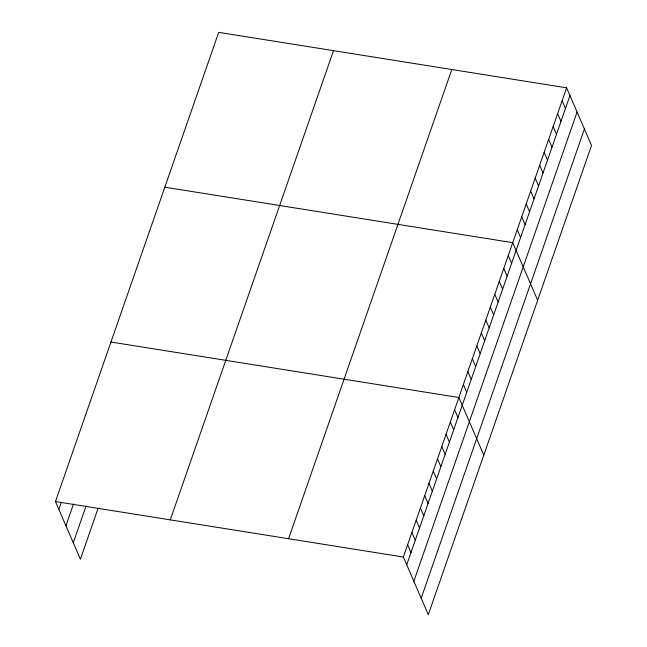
<?xml version="1.0" encoding="UTF-8"?>
<svg xmlns="http://www.w3.org/2000/svg" width="647" height="647" viewBox="0 0 647 647"><rect width="100%" height="100%" fill="white"/><g stroke="black" fill="none" stroke-linecap="round" stroke-linejoin="round"><path stroke-width="0.97" d="M98.126 508.202L80.398 559.178L55.464 501.562L218.702 32.35L566.602 87.822L591.536 145.438L428.298 614.65L403.364 557.035L566.602 87.822M58.828 509.335L61.125 502.727M65.945 525.785L73.499 504.07M73.281 542.728L86.083 505.914M170.274 519.873L333.512 50.652M288.562 538.733L451.8 69.52M406.728 564.815L569.967 95.594M413.845 581.257L577.084 112.044M421.181 598.2L584.419 128.988M164.831 187.193L512.739 242.665L537.665 300.281M110.96 342.028L458.869 397.501L483.802 455.116M55.464 501.562L403.364 557.035M562.114 100.73L565.478 108.502M557.625 113.629L560.989 121.401M553.136 126.529L556.501 134.309M548.648 139.437L552.012 147.209M544.159 152.336L547.524 160.116M539.671 165.244L543.035 173.016M535.182 178.143L538.547 185.924M530.694 191.051L534.058 198.823M526.205 203.951L529.569 211.731M521.717 216.858L525.081 224.63M517.228 229.758L520.592 237.538M508.251 255.565L511.615 263.345M503.754 268.473L507.127 276.245M499.266 281.372L502.63 289.152M494.777 294.28L498.141 302.052M490.289 307.179L493.653 314.952M485.8 320.087L489.164 327.859M481.311 332.987L484.676 340.759M476.823 345.886L480.187 353.666M472.334 358.794L475.699 366.566M467.846 371.693L471.21 379.474M463.357 384.601L466.722 392.373M454.598 409.777L457.963 417.55M450.328 422.046L453.693 429.818M446.058 434.315L449.422 442.095M441.788 446.592L445.152 454.364M437.518 458.86L440.882 466.641M433.255 471.137L436.62 478.909M428.985 483.406L432.35 491.178M424.715 495.675L428.079 503.455M420.445 507.952L423.809 515.724M416.175 520.22L419.539 527.992M411.904 532.489L415.269 540.269M407.634 544.766L410.999 552.538"/></g></svg>
